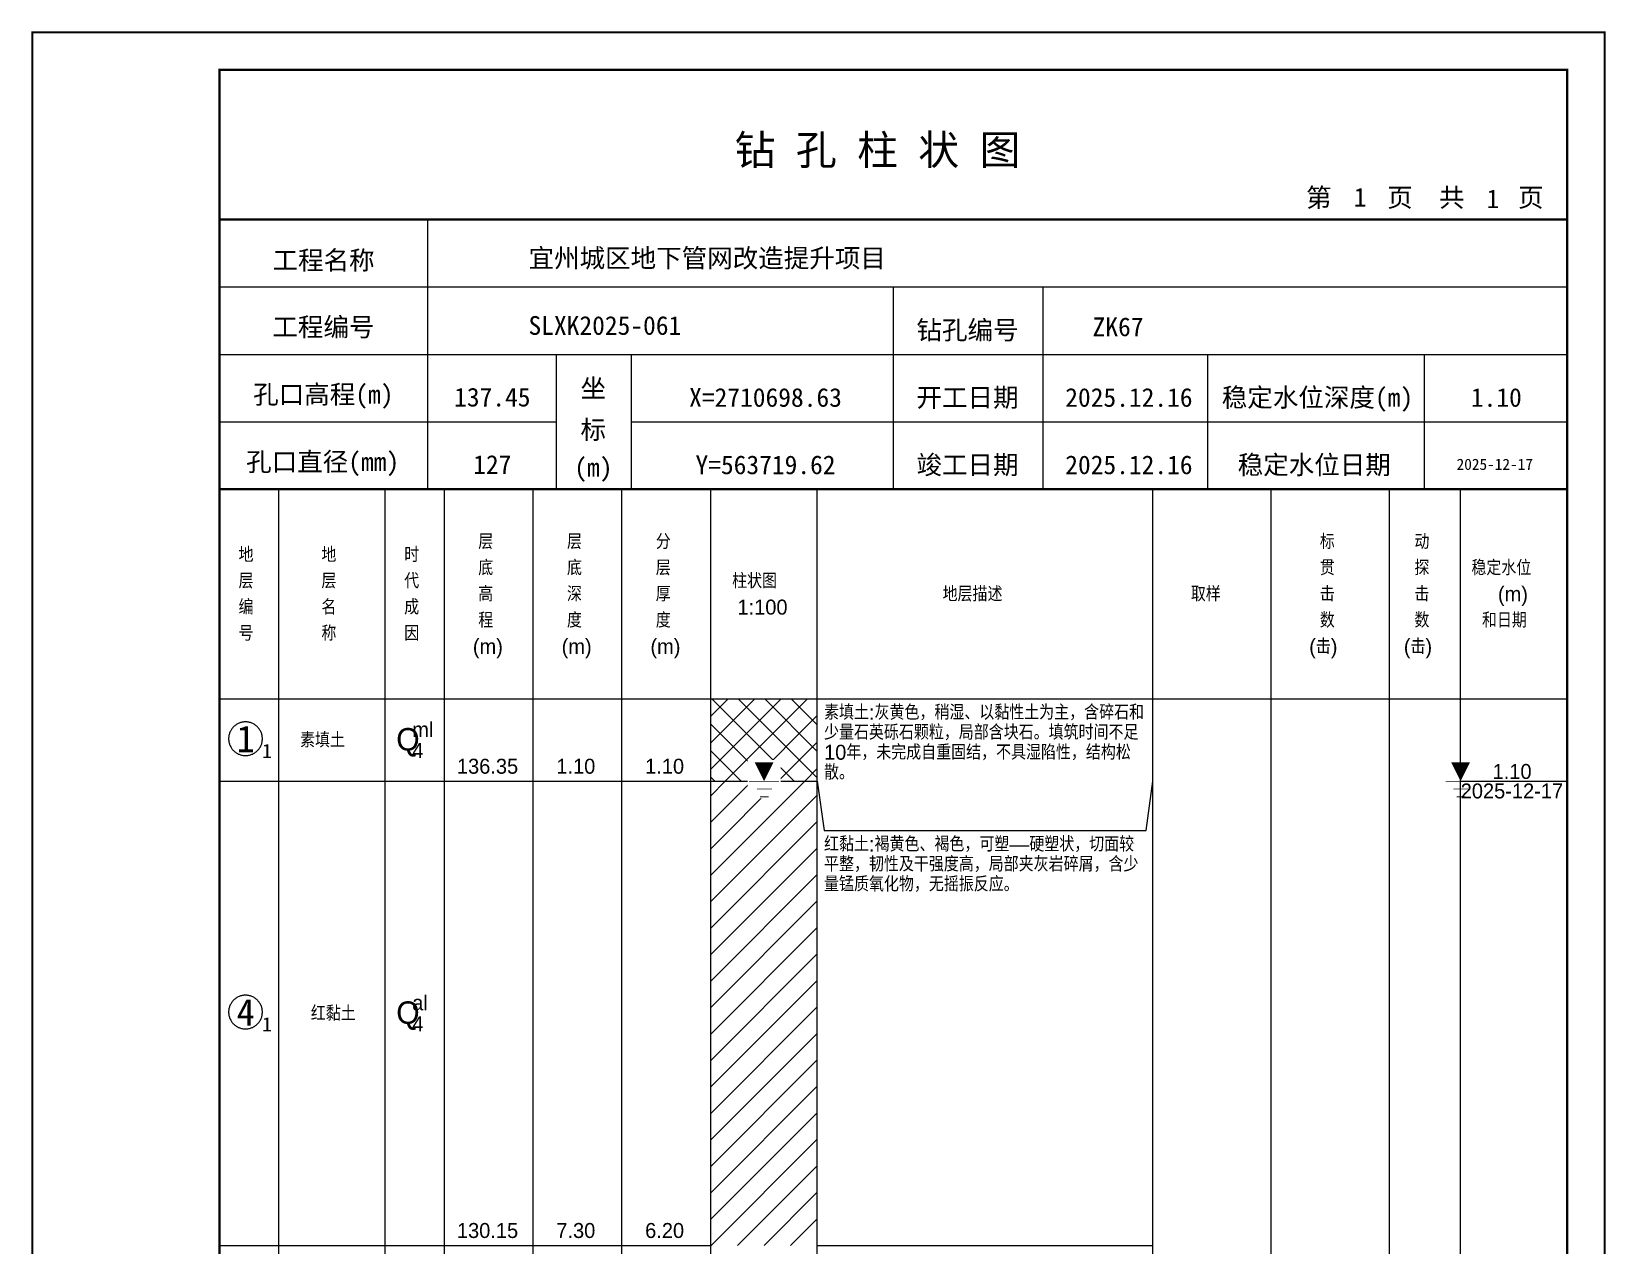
# Model space of a CAD drawing. Header units: millimetres. Extents: x 12489 to 89920, y 4630 to 4927.
# Drawn here: x 52969.3 to 53179.6, y 4764.7 to 4926.8 of the extents above; entities that cross this region are included whole.
import ezdxf
from ezdxf.enums import TextEntityAlignment as Align

# ---------------------------------------------------------------- set-up
doc = ezdxf.new("R2010")
doc.units = ezdxf.units.MM
doc.layers.add('ZZT_TC', color=7, linetype='Continuous')
doc.styles.add('成果图图块', font='', dxfattribs={"height": 2.5})
doc.styles.add('成果图模板', font='')
doc.styles.add('成果图模板标题', font='simhei.ttf')
doc.styles.add('成果图表体', font='Comfont.shx', dxfattribs={"height": 2, "bigfont": 'Hztxt12a.shx'})
doc.styles.get('成果图图块').set_extended_font_data('FangSong_GB2312')
doc.styles.get('成果图模板').set_extended_font_data('FangSong_GB2312')

# ---------------------------------------------------------------- blocks, each defined once
blk = doc.blocks.new('DCBH-1-1-1351', base_point=(0.3, -0.11))
at = {"layer": 'ZZT_TC', "color": 7}
blk.add_polyline3d([(-0.19, 2.31, 0), (-0.3, 2.31, 0), (-0.41, 2.3, 0), (-0.52, 2.29, 0), (-0.63, 2.27, 0), (-0.73, 2.24, 0), (-0.84, 2.21, 0), (-0.95, 2.18, 0), (-1.05, 2.14, 0), (-1.15, 2.09, 0), (-1.25, 2.04, 0), (-1.35, 1.99, 0), (-1.44, 1.93, 0), (-1.53, 1.87, 0), (-1.62, 1.8, 0), (-1.7, 1.73, 0), (-1.78, 1.65, 0), (-1.86, 1.57, 0), (-1.93, 1.49, 0), (-2, 1.4, 0), (-2.06, 1.31, 0), (-2.12, 1.22, 0), (-2.17, 1.12, 0), (-2.22, 1.02, 0), (-2.27, 0.92, 0), (-2.31, 0.82, 0), (-2.34, 0.71, 0), (-2.37, 0.61, 0), (-2.4, 0.5, 0), (-2.41, 0.39, 0), (-2.43, 0.28, 0), (-2.44, 0.17, 0), (-2.44, 0.06, 0), (-2.44, -0.05, 0), (-2.43, -0.16, 0), (-2.41, -0.27, 0), (-2.4, -0.38, 0), (-2.37, -0.49, 0), (-2.34, -0.6, 0), (-2.31, -0.7, 0), (-2.27, -0.8, 0), (-2.22, -0.9, 0), (-2.17, -1, 0), (-2.12, -1.1, 0), (-2.06, -1.19, 0), (-2, -1.28, 0), (-1.93, -1.37, 0), (-1.86, -1.45, 0), (-1.78, -1.53, 0), (-1.7, -1.61, 0), (-1.62, -1.68, 0), (-1.53, -1.75, 0), (-1.44, -1.81, 0), (-1.35, -1.87, 0), (-1.25, -1.93, 0), (-1.15, -1.98, 0), (-1.05, -2.02, 0), (-0.95, -2.06, 0), (-0.84, -2.1, 0), (-0.73, -2.13, 0), (-0.63, -2.15, 0), (-0.52, -2.17, 0), (-0.41, -2.18, 0), (-0.3, -2.19, 0), (-0.19, -2.19, 0), (-0.08, -2.19, 0), (0.03, -2.18, 0), (0.14, -2.17, 0), (0.25, -2.15, 0), (0.36, -2.13, 0), (0.47, -2.1, 0), (0.57, -2.06, 0), (0.67, -2.02, 0), (0.77, -1.98, 0), (0.87, -1.93, 0), (0.97, -1.87, 0), (1.06, -1.81, 0), (1.15, -1.75, 0), (1.24, -1.68, 0), (1.32, -1.61, 0), (1.4, -1.53, 0), (1.48, -1.45, 0), (1.55, -1.37, 0), (1.62, -1.28, 0), (1.68, -1.19, 0), (1.74, -1.1, 0), (1.8, -1, 0), (1.85, -0.9, 0), (1.89, -0.8, 0), (1.93, -0.7, 0), (1.97, -0.6, 0), (2, -0.49, 0), (2.02, -0.38, 0), (2.04, -0.27, 0), (2.05, -0.16, 0), (2.06, -0.05, 0), (2.06, 0.06, 0), (2.06, 0.17, 0), (2.05, 0.28, 0), (2.04, 0.39, 0), (2.02, 0.5, 0), (2, 0.61, 0), (1.97, 0.71, 0), (1.93, 0.82, 0), (1.89, 0.92, 0), (1.85, 1.02, 0), (1.8, 1.12, 0), (1.74, 1.22, 0), (1.68, 1.31, 0), (1.62, 1.4, 0), (1.55, 1.49, 0), (1.48, 1.57, 0), (1.4, 1.65, 0), (1.32, 1.73, 0), (1.24, 1.8, 0), (1.15, 1.87, 0), (1.06, 1.93, 0), (0.97, 1.99, 0), (0.87, 2.04, 0), (0.77, 2.09, 0), (0.67, 2.14, 0), (0.57, 2.18, 0), (0.47, 2.21, 0), (0.36, 2.24, 0), (0.25, 2.27, 0), (0.14, 2.29, 0), (0.03, 2.3, 0), (-0.08, 2.31, 0), (-0.19, 2.31, 0)], dxfattribs=at)
at = {"style": '成果图图块'}
blk.add_text('1', height=3.57, dxfattribs=at).set_placement((-0.16, -1.74), align=Align.CENTER)
blk.add_text('1', height=1.91, dxfattribs=at).set_placement((2.03, -2.53))
blk = doc.blocks.new('DCBH-1-1-1352', base_point=(0.3, -0.11))
at = {"layer": 'ZZT_TC', "color": 7}
blk.add_polyline3d([(-0.19, 2.31, 0), (-0.3, 2.31, 0), (-0.41, 2.3, 0), (-0.52, 2.29, 0), (-0.63, 2.27, 0), (-0.73, 2.24, 0), (-0.84, 2.21, 0), (-0.95, 2.18, 0), (-1.05, 2.14, 0), (-1.15, 2.09, 0), (-1.25, 2.04, 0), (-1.35, 1.99, 0), (-1.44, 1.93, 0), (-1.53, 1.87, 0), (-1.62, 1.8, 0), (-1.7, 1.73, 0), (-1.78, 1.65, 0), (-1.86, 1.57, 0), (-1.93, 1.49, 0), (-2, 1.4, 0), (-2.06, 1.31, 0), (-2.12, 1.22, 0), (-2.17, 1.12, 0), (-2.22, 1.02, 0), (-2.27, 0.92, 0), (-2.31, 0.82, 0), (-2.34, 0.71, 0), (-2.37, 0.61, 0), (-2.4, 0.5, 0), (-2.41, 0.39, 0), (-2.43, 0.28, 0), (-2.44, 0.17, 0), (-2.44, 0.06, 0), (-2.44, -0.05, 0), (-2.43, -0.16, 0), (-2.41, -0.27, 0), (-2.4, -0.38, 0), (-2.37, -0.49, 0), (-2.34, -0.6, 0), (-2.31, -0.7, 0), (-2.27, -0.8, 0), (-2.22, -0.9, 0), (-2.17, -1, 0), (-2.12, -1.1, 0), (-2.06, -1.19, 0), (-2, -1.28, 0), (-1.93, -1.37, 0), (-1.86, -1.45, 0), (-1.78, -1.53, 0), (-1.7, -1.61, 0), (-1.62, -1.68, 0), (-1.53, -1.75, 0), (-1.44, -1.81, 0), (-1.35, -1.87, 0), (-1.25, -1.93, 0), (-1.15, -1.98, 0), (-1.05, -2.02, 0), (-0.95, -2.06, 0), (-0.84, -2.1, 0), (-0.73, -2.13, 0), (-0.63, -2.15, 0), (-0.52, -2.17, 0), (-0.41, -2.18, 0), (-0.3, -2.19, 0), (-0.19, -2.19, 0), (-0.08, -2.19, 0), (0.03, -2.18, 0), (0.14, -2.17, 0), (0.25, -2.15, 0), (0.36, -2.13, 0), (0.47, -2.1, 0), (0.57, -2.06, 0), (0.67, -2.02, 0), (0.77, -1.98, 0), (0.87, -1.93, 0), (0.97, -1.87, 0), (1.06, -1.81, 0), (1.15, -1.75, 0), (1.24, -1.68, 0), (1.32, -1.61, 0), (1.4, -1.53, 0), (1.48, -1.45, 0), (1.55, -1.37, 0), (1.62, -1.28, 0), (1.68, -1.19, 0), (1.74, -1.1, 0), (1.8, -1, 0), (1.85, -0.9, 0), (1.89, -0.8, 0), (1.93, -0.7, 0), (1.97, -0.6, 0), (2, -0.49, 0), (2.02, -0.38, 0), (2.04, -0.27, 0), (2.05, -0.16, 0), (2.06, -0.05, 0), (2.06, 0.06, 0), (2.06, 0.17, 0), (2.05, 0.28, 0), (2.04, 0.39, 0), (2.02, 0.5, 0), (2, 0.61, 0), (1.97, 0.71, 0), (1.93, 0.82, 0), (1.89, 0.92, 0), (1.85, 1.02, 0), (1.8, 1.12, 0), (1.74, 1.22, 0), (1.68, 1.31, 0), (1.62, 1.4, 0), (1.55, 1.49, 0), (1.48, 1.57, 0), (1.4, 1.65, 0), (1.32, 1.73, 0), (1.24, 1.8, 0), (1.15, 1.87, 0), (1.06, 1.93, 0), (0.97, 1.99, 0), (0.87, 2.04, 0), (0.77, 2.09, 0), (0.67, 2.14, 0), (0.57, 2.18, 0), (0.47, 2.21, 0), (0.36, 2.24, 0), (0.25, 2.27, 0), (0.14, 2.29, 0), (0.03, 2.3, 0), (-0.08, 2.31, 0), (-0.19, 2.31, 0)], dxfattribs=at)
at = {"style": '成果图图块'}
blk.add_text('4', height=3.57, dxfattribs=at).set_placement((-0.16, -1.74), align=Align.CENTER)
blk.add_text('1', height=1.91, dxfattribs=at).set_placement((2.03, -2.53))
blk = doc.blocks.new('gkcjsw.dwg')
blk.add_wipeout([(-2.2, -2.29), (2.2, -2.29), (2.2, 2.83), (-2.2, 2.83)])
at = {"color": 7, "const_width": 0.1}
blk.add_lwpolyline([(-1.02, 2.63), (0.98, 2.63), (-0.02, 0.13)], close=True, dxfattribs=at)
for points in [[(-2, 0), (2, 0)], [(-0.96, -1.04), (1.04, -1.04)], [(-0.53, -2.09), (0.63, -2.09)]]:
    blk.add_lwpolyline(points, dxfattribs=at)
blk = doc.blocks.new('gkwdsw.dwg')
blk.add_wipeout([(-2.2, -2.29), (2.2, -2.29), (2.2, 2.7), (-2.2, 2.7)])
at = {"color": 7}
blk.add_lwpolyline([(0, 0, 0, 2.5, 0), (0, 2.5, 0, 0, 0)], format="xyseb", dxfattribs=at)
at = {"color": 7, "const_width": 0.1}
for points in [[(-2, 0), (2, 0)], [(-0.96, -1.04), (1.04, -1.04)], [(-0.53, -2.09), (0.63, -2.09)]]:
    blk.add_lwpolyline(points, dxfattribs=at)
blk = doc.blocks.new('钻孔柱状图路桥昇龙制图梁世成校核莫家里.dwg185', base_point=(25, 236))
for p, q in [((52.82, 236), (52.82, 272)), ((25, 263), (205, 263)), ((115, 236), (115, 263)), ((135, 236), (135, 263)), ((25, 254), (205, 254)), ((70, 236), (70, 254)), ((80, 236), (80, 254)), ((157, 236), (157, 254)), ((185.95, 236), (185.95, 254)), ((25, 245), (70, 245)), ((80, 245), (205, 245))]:
    blk.add_line(p, q)
for points, const_width in [([(0, 0), (210, 0), (210, 297), (0, 297)], 0.25), ([(25, 5), (205, 5), (205, 292), (25, 292)], 0.3)]:
    blk.add_lwpolyline(points, close=True, dxfattribs=dict(const_width=const_width))
at = {"const_width": 0.3}
for points in [[(25, 272), (205, 272)], [(25, 236), (205, 236)]]:
    blk.add_lwpolyline(points, dxfattribs=at)
for s, height, style, p in [('钻 孔 柱 状 图', 4, '成果图模板标题', (93.8, 279.31)), ('第', 2.5, '成果图模板', (170.12, 273.7)), ('页', 2.5, '成果图模板', (180.96, 273.7)), ('共', 2.5, '成果图模板', (187.88, 273.7)), ('页', 2.5, '成果图模板', (198.44, 273.7)), ('工程名称', 2.5, '成果图模板', (32.07, 265.32)), ('宜州城区地下管网改造提升项目', 2.5, '成果图模板', (66.26, 265.61)), ('工程编号', 2.5, '成果图模板', (32.05, 256.41)), ('SLXK2025-061', 2.5, '成果图模板', (66.26, 256.61)), ('钻孔编号', 2.5, '成果图模板', (118.08, 256)), ('ZK67', 2.5, '成果图模板', (141.61, 256.43)), ('孔口高程(m)', 2.5, '成果图模板', (29.48, 247.41)), ('坐', 2.5, '成果图模板', (73.21, 248.24)), ('开工日期', 2.5, '成果图模板', (118.08, 247)), ('稳定水位深度(m)', 2.5, '成果图模板', (158.86, 247)), ('标', 2.5, '成果图模板', (73.21, 242.7)), ('孔口直径(mm)', 2.5, '成果图模板', (28.54, 238.41)), ('(m) ', 2.5, '成果图模板', (72.38, 237.65)), ('竣工日期', 2.5, '成果图模板', (118.08, 238)), ('稳定水位日期', 2.5, '成果图模板', (160.99, 238))]:
    blk.add_text(s, height=height, dxfattribs=dict(style=style)).set_placement(p)
at = {"style": '成果图模板'}
for s, height, p in [('1', 2.5, (177.35, 273.74)), ('1', 2.5, (195.08, 273.53)), ('137.45', 2.5, (61.43, 247.04)), ('X=2710698.63', 2.5, (97.92, 247)), ('2025.12.16', 2.5, (146.46, 247)), ('1.10', 2.5, (195.54, 247)), ('127', 2.5, (61.43, 238.04)), ('Y=563719.62', 2.5, (97.92, 238)), ('2025.12.16', 2.5, (146.46, 238)), ('2025-12-17', 1.5, (195.33, 238.57))]:
    blk.add_text(s, height=height, dxfattribs=at).set_placement(p, align=Align.CENTER)

msp = doc.modelspace()

# ---------------------------------------------------------------- hatches: boundary and pattern name
at = {"linetype": 'Continuous'}
h = msp.add_hatch(dxfattribs=at)
h.set_pattern_fill('GKSTT', scale=0.5, style=0, pattern_type=2)
h.set_pattern_definition([(45, (0, 0), (-1.76776695, 1.76776695), []), (135, (0, 0), (-1.76776695, -1.76776695), [])])
h.paths.add_polyline_path([(53060.06, 4826.71), (53074.29, 4826.71), (53074.29, 4837.71), (53060.06, 4837.71)])
h = msp.add_hatch(dxfattribs=at)
h.set_pattern_fill('GKNXT', scale=0.5, style=0, pattern_type=2)
h.set_pattern_definition([(45, (0, 0), (-1.76776695, 1.76776695), [])])
h.paths.add_polyline_path([(53060.06, 4764.71), (53074.29, 4764.71), (53074.29, 4826.71), (53060.06, 4826.71)])

# ---------------------------------------------------------------- linework, layer by layer
at = {"color": 0}
for p, q in [((52994.45, 4837.71), (53002.35, 4837.71)), ((52994.45, 4826.71), (52994.45, 4837.71)), ((53002.35, 4826.71), (53002.35, 4837.71)), ((52994.45, 4826.71), (53002.35, 4826.71)), ((52994.45, 4826.71), (53002.35, 4826.71)), ((52994.45, 4764.71), (52994.45, 4826.71)), ((53002.35, 4764.71), (53002.35, 4826.71)), ((52994.45, 4764.71), (53002.35, 4764.71))]:
    msp.add_line(p, q, dxfattribs=at)
for points in [[(52994.45, 4865.71), (53002.35, 4865.71)], [(52994.45, 4837.71), (52994.45, 4865.71)], [(53002.35, 4837.71), (53002.35, 4865.71)], [(53002.35, 4865.71), (53016.58, 4865.71)], [(53002.35, 4837.71), (53002.35, 4865.71)], [(53016.58, 4837.71), (53016.58, 4865.71)], [(53016.58, 4865.71), (53024.49, 4865.71)], [(53016.58, 4837.71), (53016.58, 4865.71)], [(53024.49, 4837.71), (53024.49, 4865.71)], [(53024.49, 4865.71), (53036.35, 4865.71)], [(53024.49, 4837.71), (53024.49, 4865.71)], [(53036.35, 4837.71), (53036.35, 4865.71)], [(53036.35, 4865.71), (53048.2, 4865.71)], [(53036.35, 4837.71), (53036.35, 4865.71)], [(53048.2, 4837.71), (53048.2, 4865.71)], [(53048.2, 4865.71), (53060.06, 4865.71)], [(53048.2, 4837.71), (53048.2, 4865.71)], [(53060.06, 4837.71), (53060.06, 4865.71)], [(53060.06, 4865.71), (53074.29, 4865.71)], [(53060.06, 4837.71), (53060.06, 4865.71)], [(53074.29, 4837.71), (53074.29, 4865.71)], [(53074.29, 4865.71), (53119.11, 4865.71)], [(53074.29, 4837.71), (53074.29, 4865.71)], [(53119.11, 4837.71), (53119.11, 4865.71)], [(53119.11, 4865.71), (53134.92, 4865.71)], [(53119.11, 4837.71), (53119.11, 4865.71)], [(53134.92, 4837.71), (53134.92, 4865.71)], [(53134.92, 4865.71), (53150.73, 4865.71)], [(53134.92, 4837.71), (53134.92, 4865.71)], [(53150.73, 4837.71), (53150.73, 4865.71)], [(53150.73, 4865.71), (53160.22, 4865.71)], [(53150.73, 4837.71), (53150.73, 4865.71)], [(53160.22, 4837.71), (53160.22, 4865.71)], [(53160.22, 4865.71), (53174.45, 4865.71)], [(53160.22, 4837.71), (53160.22, 4865.71)], [(53174.45, 4837.71), (53174.45, 4865.71)], [(52994.45, 4837.71), (53002.35, 4837.71)], [(52994.45, 4643.71), (52994.45, 4837.71)], [(52994.45, 4837.71), (53002.35, 4837.71)], [(53002.35, 4643.71), (53002.35, 4837.71)], [(53002.35, 4837.71), (53016.58, 4837.71)], [(53002.35, 4643.71), (53002.35, 4837.71)], [(53002.35, 4837.71), (53016.58, 4837.71)], [(53002.35, 4837.71), (53016.58, 4837.71)], [(53002.35, 4826.71), (53002.35, 4837.71)], [(53016.58, 4643.71), (53016.58, 4837.71)], [(53016.58, 4826.71), (53016.58, 4837.71)], [(53016.58, 4837.71), (53024.49, 4837.71)], [(53016.58, 4643.71), (53016.58, 4837.71)], [(53016.58, 4837.71), (53024.49, 4837.71)], [(53016.58, 4837.71), (53024.49, 4837.71)], [(53016.58, 4826.71), (53016.58, 4837.71)], [(53024.49, 4643.71), (53024.49, 4837.71)], [(53024.49, 4826.71), (53024.49, 4837.71)], [(53024.49, 4837.71), (53036.35, 4837.71)], [(53024.49, 4643.71), (53024.49, 4837.71)], [(53024.49, 4837.71), (53036.35, 4837.71)], [(53024.49, 4837.71), (53036.35, 4837.71)], [(53024.49, 4826.71), (53024.49, 4837.71)], [(53036.35, 4643.71), (53036.35, 4837.71)], [(53036.35, 4826.71), (53036.35, 4837.71)], [(53036.35, 4837.71), (53048.2, 4837.71)], [(53036.35, 4643.71), (53036.35, 4837.71)], [(53036.35, 4837.71), (53048.2, 4837.71)], [(53036.35, 4837.71), (53048.2, 4837.71)], [(53036.35, 4826.71), (53036.35, 4837.71)], [(53048.2, 4643.71), (53048.2, 4837.71)], [(53048.2, 4826.71), (53048.2, 4837.71)], [(53048.2, 4837.71), (53060.06, 4837.71)], [(53048.2, 4643.71), (53048.2, 4837.71)], [(53048.2, 4837.71), (53060.06, 4837.71)], [(53048.2, 4837.71), (53060.06, 4837.71)], [(53048.2, 4826.71), (53048.2, 4837.71)], [(53060.06, 4643.71), (53060.06, 4837.71)], [(53060.06, 4826.71), (53060.06, 4837.71)], [(53060.06, 4837.71), (53074.29, 4837.71)], [(53060.06, 4643.71), (53060.06, 4837.71)], [(53060.06, 4837.71), (53074.29, 4837.71)], [(53074.29, 4643.71), (53074.29, 4837.71)], [(53074.29, 4837.71), (53119.11, 4837.71)], [(53074.29, 4643.71), (53074.29, 4837.71)], [(53074.29, 4837.71), (53119.11, 4837.71)], [(53074.29, 4826.71), (53074.29, 4837.71)], [(53119.11, 4643.71), (53119.11, 4837.71)], [(53119.11, 4826.71), (53119.11, 4837.71)], [(53119.11, 4837.71), (53134.92, 4837.71)], [(53119.11, 4643.71), (53119.11, 4837.71)], [(53119.11, 4837.71), (53134.92, 4837.71)], [(53134.92, 4643.71), (53134.92, 4837.71)], [(53134.92, 4837.71), (53150.73, 4837.71)], [(53134.92, 4643.71), (53134.92, 4837.71)], [(53134.92, 4837.71), (53150.73, 4837.71)], [(53150.73, 4643.71), (53150.73, 4837.71)], [(53150.73, 4837.71), (53160.22, 4837.71)], [(53150.73, 4643.71), (53150.73, 4837.71)], [(53150.73, 4837.71), (53160.22, 4837.71)], [(53160.22, 4837.71), (53174.45, 4837.71)], [(53160.22, 4837.71), (53174.45, 4837.71)], [(53174.45, 4643.71), (53174.45, 4837.71)], [(53002.35, 4826.71), (53016.58, 4826.71)], [(53002.35, 4826.71), (53016.58, 4826.71)], [(53002.35, 4764.71), (53002.35, 4826.71)], [(53016.58, 4764.71), (53016.58, 4826.71)], [(53016.58, 4826.71), (53024.49, 4826.71)], [(53016.58, 4826.71), (53024.49, 4826.71)], [(53016.58, 4764.71), (53016.58, 4826.71)], [(53024.49, 4764.71), (53024.49, 4826.71)], [(53024.49, 4826.71), (53036.35, 4826.71)], [(53024.49, 4826.71), (53036.35, 4826.71)], [(53024.49, 4764.71), (53024.49, 4826.71)], [(53036.35, 4764.71), (53036.35, 4826.71)], [(53036.35, 4826.71), (53048.2, 4826.71)], [(53036.35, 4826.71), (53048.2, 4826.71)], [(53036.35, 4764.71), (53036.35, 4826.71)], [(53048.2, 4764.71), (53048.2, 4826.71)], [(53048.2, 4826.71), (53060.06, 4826.71)], [(53048.2, 4826.71), (53060.06, 4826.71)], [(53048.2, 4764.71), (53048.2, 4826.71)], [(53060.06, 4764.71), (53060.06, 4826.71)], [(53074.29, 4826.71), (53075.19, 4820.11)], [(53074.29, 4764.71), (53074.29, 4826.71)], [(53118.22, 4820.11), (53119.11, 4826.71)], [(53119.11, 4764.71), (53119.11, 4826.71)], [(53075.19, 4820.11), (53118.22, 4820.11)], [(53002.35, 4764.71), (53016.58, 4764.71)], [(53016.58, 4764.71), (53024.49, 4764.71)], [(53024.49, 4764.71), (53036.35, 4764.71)], [(53036.35, 4764.71), (53048.2, 4764.71)], [(53048.2, 4764.71), (53060.06, 4764.71)], [(53074.29, 4764.71), (53119.11, 4764.71)]]:
    msp.add_lwpolyline(points, dxfattribs=at)
at = {"color": 7, "flags": 128}
msp.add_lwpolyline([(53060.06, 4826.71), (53074.29, 4826.71)], dxfattribs=at)

# ---------------------------------------------------------------- block references
for name, p in [('DCBH-1-1-1351', (52998.4, 4832.21)), ('gkwdsw.dwg', (53160.22, 4826.71)), ('DCBH-1-1-1352', (52998.4, 4795.71))]:
    msp.add_blockref(name, p)

# ---------------------------------------------------------------- texts
at = {"color": 0, "style": '成果图表体'}
for s, height, p in [('层', 2, (53029, 4857.71)), ('层', 2, (53040.85, 4857.71)), ('分', 2, (53052.71, 4857.71)), ('标', 2, (53141.41, 4857.71)), ('动', 2, (53154.05, 4857.71)), ('地', 2, (52996.98, 4855.96)), ('地', 2, (53008.05, 4855.96)), ('时', 2, (53019.11, 4855.96)), ('底', 2, (53029, 4854.21)), ('底', 2, (53040.85, 4854.21)), ('层', 2, (53052.71, 4854.21)), ('贯', 2, (53141.41, 4854.21)), ('探', 2, (53154.05, 4854.21)), ('稳定水位', 2, (53161.65, 4854.21)), ('层', 2, (52996.98, 4852.46)), ('层', 2, (53008.05, 4852.46)), ('代', 2, (53019.11, 4852.46)), ('高', 2, (53029, 4850.71)), ('深', 2, (53040.85, 4850.71)), ('厚', 2, (53052.71, 4850.71)), ('柱状图', 2, (53062.91, 4852.46)), ('地层描述', 2, (53091.02, 4850.71)), ('取样', 2, (53124.18, 4850.71)), ('击', 2, (53141.41, 4850.71)), ('击', 2, (53154.05, 4850.71)), ('(m)', 2, (53165.2, 4850.71)), ('编', 2, (52996.98, 4848.96)), ('名', 2, (53008.05, 4848.96)), ('成', 2, (53019.11, 4848.96)), ('1:100', 2, (53063.62, 4848.96)), ('程', 2, (53029, 4847.21)), ('度', 2, (53040.85, 4847.21)), ('度', 2, (53052.71, 4847.21)), ('数', 2, (53141.41, 4847.21)), ('数', 2, (53154.05, 4847.21)), ('和日期', 2, (53163.07, 4847.21)), ('号', 2, (52996.98, 4845.46)), ('称', 2, (53008.05, 4845.46)), ('因', 2, (53019.11, 4845.46)), ('(m)', 2, (53028.28, 4843.71)), ('(m)', 2, (53040.14, 4843.71)), ('(m)', 2, (53052, 4843.71)), ('(击)', 2, (53139.99, 4843.71)), ('(击)', 2, (53152.63, 4843.71)), ('Q', 3, (53018.05, 4830.81)), ('ml', 2, (53020.18, 4832.61)), ('素填土', 2, (53005.2, 4831.21)), ('4', 2, (53020.18, 4829.81)), ('136.35', 2, (53026.15, 4827.71)), ('1.10', 2, (53039.43, 4827.71)), ('1.10', 2, (53051.29, 4827.71)), ('1.10', 2, (53164.49, 4827.01)), ('al', 2, (53020.18, 4796.11)), ('红黏土', 2, (53006.63, 4794.71)), ('Q', 3, (53018.05, 4794.31)), ('4', 2, (53020.18, 4793.31)), ('130.15', 2, (53026.15, 4765.71)), ('7.30', 2, (53039.43, 4765.71)), ('6.20', 2, (53051.29, 4765.71))]:
    msp.add_text(s, height=height, dxfattribs=at).set_placement(p)
at = {"color": 0, "char_height": 2, "width": 43.0292, "attachment_point": 1, "line_spacing_factor": 0.8, "style": '成果图表体'}
for s, insert in [('素填土:灰黄色，稍湿、以黏性土为主，含碎石和少量石英砾石颗粒，局部含块石。填筑时间不足10年，未完成自重固结，不具湿陷性，结构松散。', (53075.19, 4836.91)), ('红黏土:褐黄色、褐色，可塑—硬塑状，切面较平整，韧性及干强度高，局部夹灰岩碎屑，含少量锰质氧化物，无摇振反应。', (53075.19, 4819.31))]:
    msp.add_mtext(s, dxfattribs=dict(at, insert=insert))

# ---------------------------------------------------------------- next in the draw order: linework, layer by layer
at = {"color": 0}
for points in [[(53160.22, 4643.71), (53160.22, 4837.71)], [(53160.22, 4643.71), (53160.22, 4837.71)], [(53160.22, 4826.71), (53174.45, 4826.71)]]:
    msp.add_lwpolyline(points, dxfattribs=at)

# ---------------------------------------------------------------- next in the draw order: block references
msp.add_blockref('gkcjsw.dwg', (53067.18, 4826.71))

# ---------------------------------------------------------------- next in the draw order: texts
at = {"color": 0, "style": '成果图表体'}
msp.add_text('2025-12-17', height=2, dxfattribs=at).set_placement((53160.23, 4824.41))

# ---------------------------------------------------------------- next in the draw order: block references
msp.add_blockref('gkwdsw.dwg', (53067.18, 4826.71))

# ---------------------------------------------------------------- next in the draw order: block references
msp.add_blockref('钻孔柱状图路桥昇龙制图梁世成校核莫家里.dwg185', (52994.45, 4865.71))

doc.saveas('drawing.dxf')
